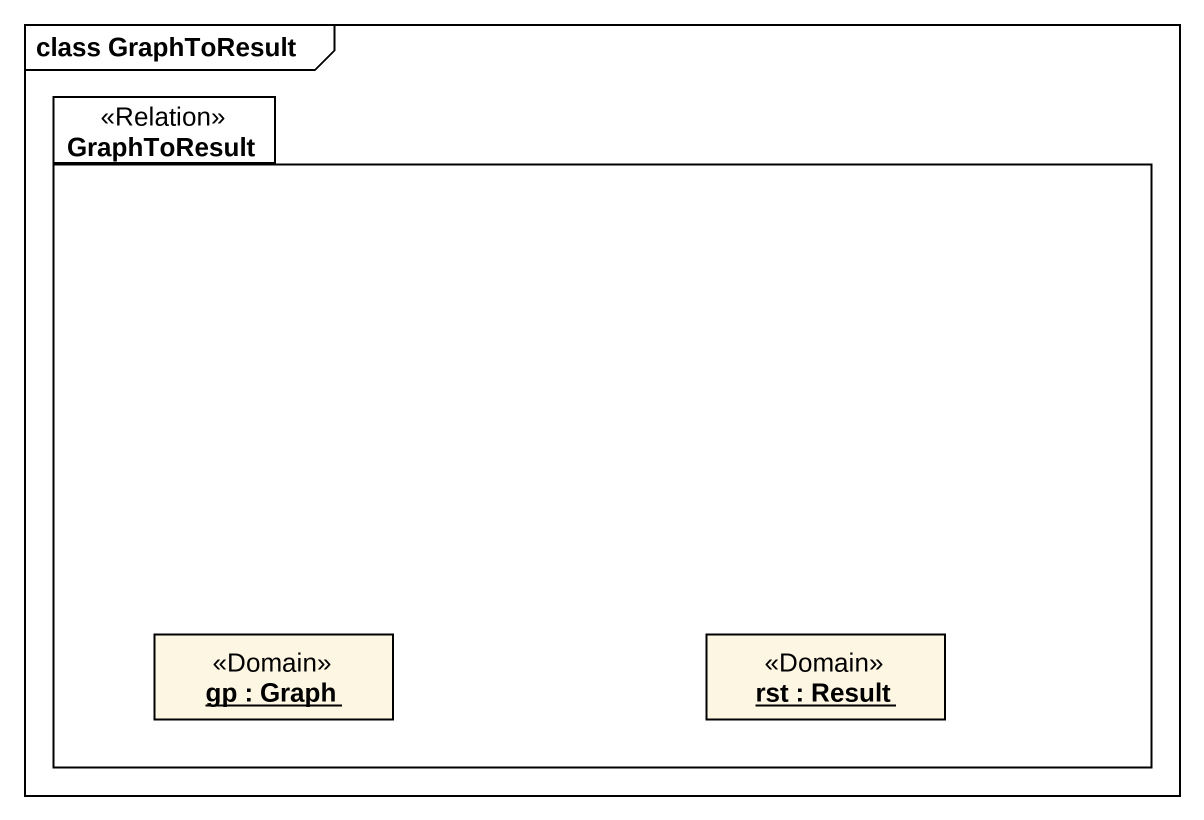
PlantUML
@startuml
mainframe class GraphToResult
hide circle
hide empty members
package GraphToResult <<Relation>> {
  object "gp : Graph" as gp <<Domain>>
  object "rst : Result" as rst <<Domain>>
}
@enduml
